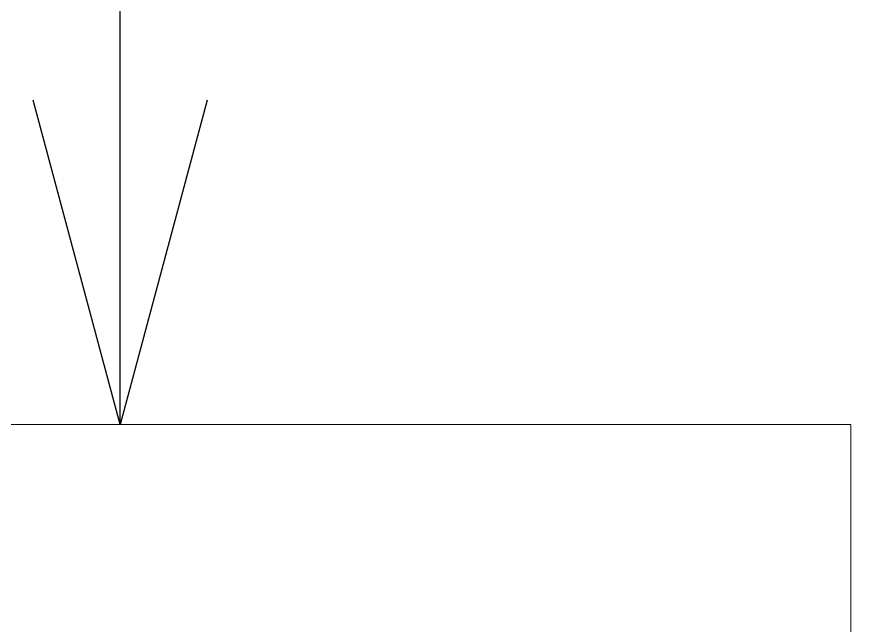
# Model space of a CAD drawing. Header units: millimetres. Extents: x -294625 to 2136527, y -251383 to 128331.
# Drawn here: x 1400924 to 1401719, y -30302 to -29740 of the extents above; entities that cross this region are included whole.
import ezdxf

# ---------------------------------------------------------------- set-up
doc = ezdxf.new("R2010")
doc.units = ezdxf.units.MM
doc.layers.add('N2-PK-TB', color=2, linetype='Continuous', lineweight=20)
doc.layers.add('N3-NOTE', color=11, linetype='Continuous', lineweight=13)
doc.styles.add('P-VNTIMEH', font='vntimeh.shx', dxfattribs={"width": 0.75, "height": 300})
doc.dimstyles.new('N-NOTE', dxfattribs={"dimtxt": 200, "dimasz": 30, "dimexe": 50, "dimexo": 50, "dimgap": 100, "dimtad": 1, "dimdec": 0, "dimdsep": 46, "dimtxsty": 'P-VNTIMEH', "dimblk": 'OPEN30', "dimcen": 0, "dimse1": 1, "dimse2": 1, "dimclrd": 256, "dimclre": 7, "dimclrt": 256, "dimadec": 0, "dimazin": 0, "dimtfac": 1, "dimtdec": 0, "dimtix": 1, "dimtmove": 2, "dimatfit": 3, "dimldrblk": 'OPEN30', "dimfxl": 1, "dimtolj": 1, "dimtzin": 0, "dimarcsym": 0})

# ---------------------------------------------------------------- blocks, each defined once
blk = doc.blocks.new('_Open30')
at = {"color": 0, "linetype": 'ByBlock', "lineweight": -2}
for p, q in [((-1, 0.2679), (0, 0)), ((0, 0), (-1, -0.2679)), ((0, 0), (-1, 0))]:
    blk.add_line(p, q, dxfattribs=at)

msp = doc.modelspace()

# ---------------------------------------------------------------- linework, layer by layer
at = {"layer": 'N2-PK-TB'}
msp.add_lwpolyline([(1401694.51, -30116.48), (1400344.51, -30116.48), (1400344.51, -32216.7), (1401694.51, -32216.7)], close=True, dxfattribs=at)

# ---------------------------------------------------------------- leaders
at = {"layer": 'N3-NOTE'}
msp.add_leader([(1401019.51, -30116.48), (1401019.51, -20659.18), (1432966.35, -20659.18)], dimstyle='N-NOTE', override={"dimasz": 300, "dimgap": 100, "dimtad": 0}, dxfattribs=at)

doc.saveas('drawing.dxf')
